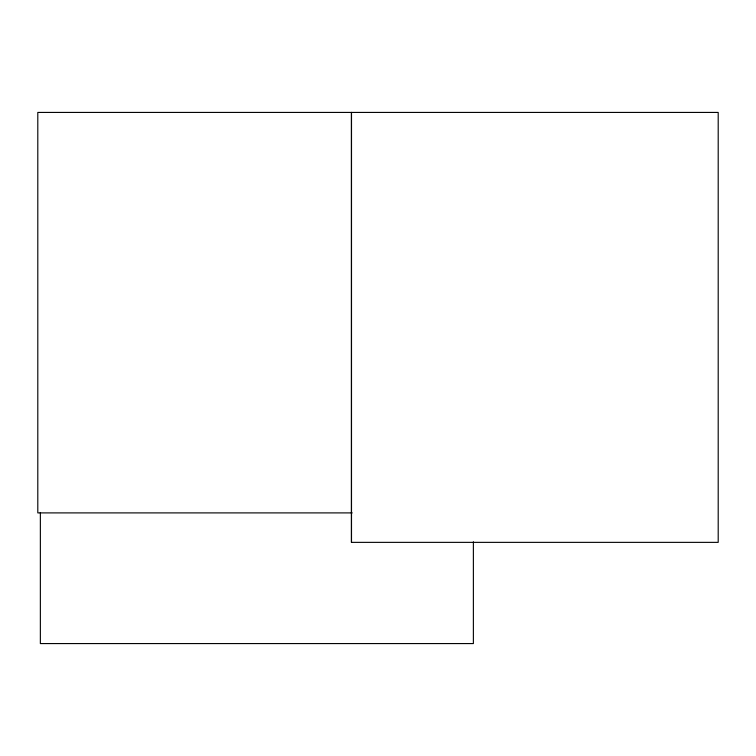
<?xml version="1.0" encoding="UTF-8"?>
<svg xmlns="http://www.w3.org/2000/svg" width="756" height="756" viewBox="0 0 756 756"><rect width="100%" height="100%" fill="white"/><g stroke="black" fill="none" stroke-linecap="round" stroke-linejoin="round"><path stroke-width="1.13" d="M352.201 512.899L37.8 512.899L37.8 112.427L718.2 112.427L718.2 542.364L351.427 542.364L351.427 112.427M473.379 541.806L473.379 643.573L40.361 643.573L40.361 512.483M351.502 112.427L351.502 542.364"/></g></svg>
